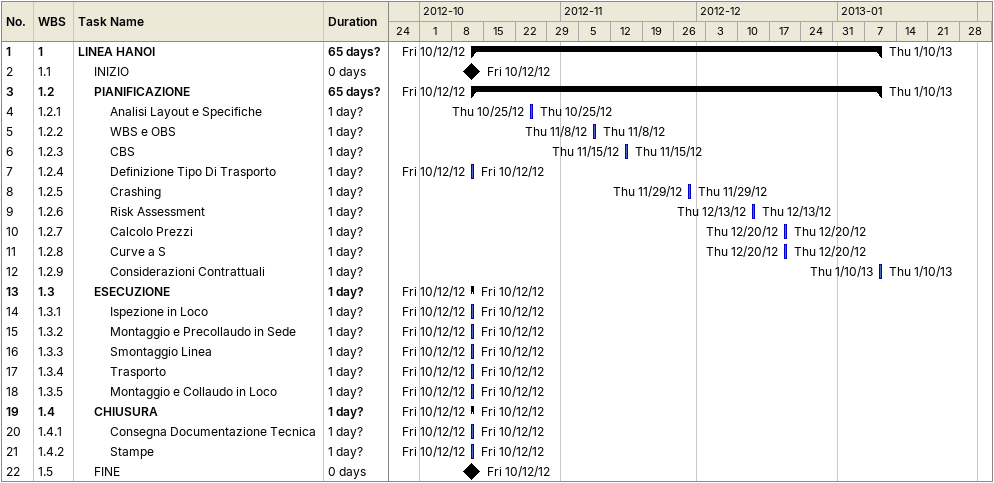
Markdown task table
| ID | WBS | Task | Duration | Start | Finish |
|---|---|---|---|---|---|
| 1 | 1 | **LINEA HANOI** | 65d? | 2012-10-12 | 2013-01-10 |
| 2 | 1.1 | INIZIO | 0d | 2012-10-12 | 2012-10-12 |
| 3 | 1.2 | **PIANIFICAZIONE** | 65d? | 2012-10-12 | 2013-01-10 |
| 4 | 1.2.1 | Analisi Layout e Specifiche | 1d? | 2012-10-25 | 2012-10-25 |
| 5 | 1.2.2 | WBS e OBS | 1d? | 2012-11-08 | 2012-11-08 |
| 6 | 1.2.3 | CBS | 1d? | 2012-11-15 | 2012-11-15 |
| 7 | 1.2.4 | Definizione Tipo Di Trasporto | 1d? | 2012-10-12 | 2012-10-12 |
| 8 | 1.2.5 | Crashing | 1d? | 2012-11-29 | 2012-11-29 |
| 9 | 1.2.6 | Risk Assessment | 1d? | 2012-12-13 | 2012-12-13 |
| 10 | 1.2.7 | Calcolo Prezzi | 1d? | 2012-12-20 | 2012-12-20 |
| 11 | 1.2.8 | Curve a S | 1d? | 2012-12-20 | 2012-12-20 |
| 12 | 1.2.9 | Considerazioni Contrattuali | 1d? | 2013-01-10 | 2013-01-10 |
| 13 | 1.3 | **ESECUZIONE** | 1d? | 2012-10-12 | 2012-10-12 |
| 14 | 1.3.1 | Ispezione in Loco | 1d? | 2012-10-12 | 2012-10-12 |
| 15 | 1.3.2 | Montaggio e Precollaudo in Sede | 1d? | 2012-10-12 | 2012-10-12 |
| 16 | 1.3.3 | Smontaggio Linea | 1d? | 2012-10-12 | 2012-10-12 |
| 17 | 1.3.4 | Trasporto | 1d? | 2012-10-12 | 2012-10-12 |
| 18 | 1.3.5 | Montaggio e Collaudo in Loco | 1d? | 2012-10-12 | 2012-10-12 |
| 19 | 1.4 | **CHIUSURA** | 1d? | 2012-10-12 | 2012-10-12 |
| 20 | 1.4.1 | Consegna Documentazione Tecnica | 1d? | 2012-10-12 | 2012-10-12 |
| 21 | 1.4.2 | Stampe | 1d? | 2012-10-12 | 2012-10-12 |
| 22 | 1.5 | FINE | 0d | 2012-10-12 | 2012-10-12 |
